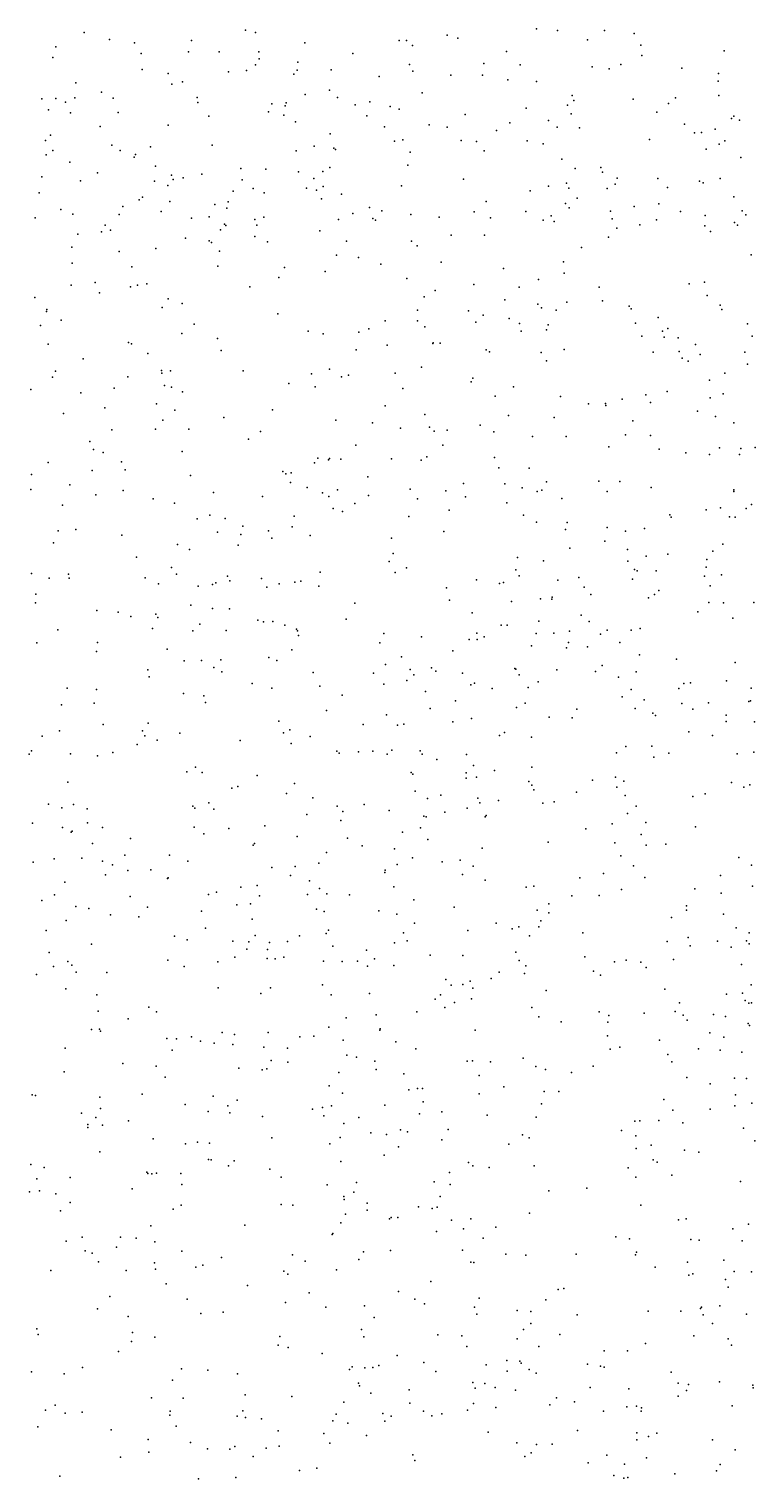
# Model space of a CAD drawing. Extents: x 2 to 99999, y 0 to 49999.
# Drawn here: x 75001 to 81244, y 12513 to 24981 of the extents above; entities that cross this region are included whole.
import ezdxf

# ---------------------------------------------------------------- set-up
doc = ezdxf.new("R2010")
doc.units = 0
doc.header["$MEASUREMENT"] = 0
doc.layers.add('points', color=50, linetype='Continuous')

msp = doc.modelspace()

# ---------------------------------------------------------------- linework, layer by layer
at = {"layer": 'points', "color": 3}
for p in [(75475, 24951, 48), (76863, 24972, 66), (76950, 24950, 53), (79365, 24981, 49), (79546, 24969, 87), (79951, 24967, 38), (80205, 24941, 50), (75233, 24826, 11), (75692, 24891, 49), (75907, 24861, 89), (76398, 24883, 84), (77373, 24861, 99), (78185, 24883, 14), (78248, 24881, 71), (78299, 24838, 6), (78598, 24929, 67), (78688, 24903, 45), (79805, 24887, 33), (80261, 24841, 35), (75205, 24735, 22), (75966, 24770, 21), (76373, 24784, 73), (76636, 24784, 44), (76976, 24785, 14), (76979, 24723, 3), (77313, 24695, 22), (77785, 24769, 7), (79106, 24786, 39), (80272, 24753, 93), (80978, 24794, 63), (75974, 24631, 95), (76199, 24598, 7), (76716, 24612, 35), (76870, 24625, 78), (76950, 24673, 75), (77277, 24593, 83), (77306, 24628, 77), (77598, 24630, 24), (78013, 24571, 19), (78273, 24675, 84), (78303, 24619, 57), (78627, 24583, 19), (78902, 24583, 63), (78913, 24683, 66), (79226, 24673, 45), (79844, 24656, 98), (79991, 24639, 28), (80089, 24676, 50), (80616, 24644, 11), (80930, 24598, 66), (75404, 24517, 41), (75624, 24438, 75), (76229, 24505, 48), (76322, 24526, 67), (77586, 24456, 41), (79118, 24543, 3), (79365, 24529, 23), (80927, 24531, 66), (75112, 24379, 68), (75233, 24383, 99), (75316, 24352, 76), (75395, 24388, 47), (75725, 24385, 2), (76446, 24392, 69), (76453, 24350, 15), (77088, 24338, 91), (77203, 24320, 72), (77212, 24345, 88), (77375, 24417, 90), (77655, 24392, 48), (77805, 24330, 10), (77933, 24354, 66), (78381, 24432, 30), (79633, 24326, 73), (79671, 24408, 65), (79685, 24366, 16), (80196, 24378, 17), (80500, 24341, 48), (80559, 24388, 21), (80934, 24409, 29), (75170, 24285, 78), (75359, 24260, 97), (75769, 24263, 42), (76546, 24230, 54), (77061, 24268, 64), (77192, 24240, 34), (77905, 24235, 27), (78106, 24313, 83), (78183, 24292, 24), (78752, 24246, 33), (79276, 24300, 56), (79467, 24193, 18), (79664, 24252, 56), (80399, 24265, 57), (81043, 24210, 4), (81061, 24232, 8), (81111, 24196, 85), (75185, 24069, 83), (75614, 24141, 3), (76197, 24154, 71), (77292, 24181, 29), (77592, 24079, 37), (78057, 24140, 22), (78443, 24156, 23), (78597, 24136, 30), (79021, 24109, 97), (79136, 24174, 20), (79542, 24136, 12), (79735, 24130, 38), (80637, 24163, 12), (80723, 24088, 4), (80784, 24091, 10), (80902, 24120, 80), (75144, 24021, 98), (75712, 23983, 69), (76045, 23968, 55), (76577, 23983, 95), (77454, 23972, 88), (77622, 23955, 92), (77637, 23944, 97), (78145, 24015, 17), (78215, 24027, 70), (78717, 24022, 33), (78849, 24013, 41), (79285, 24019, 7), (79421, 23992, 90), (80336, 24031, 76), (80823, 23947, 49), (80935, 23991, 58), (80984, 24018, 51), (75150, 23898, 35), (75206, 23935, 40), (75353, 23836, 49), (75785, 23935, 77), (75904, 23878, 70), (75917, 23901, 100), (77299, 23933, 15), (78278, 23922, 73), (78914, 23934, 84), (79584, 23862, 10), (81121, 23877, 89), (75111, 23709, 82), (75591, 23743, 58), (76088, 23802, 79), (76225, 23723, 68), (76327, 23702, 29), (76488, 23732, 31), (76823, 23780, 45), (77038, 23775, 41), (77318, 23753, 90), (77450, 23694, 57), (77527, 23756, 91), (77589, 23789, 43), (78258, 23811, 76), (79698, 23782, 90), (79917, 23789, 26), (79933, 23749, 87), (80058, 23697, 28), (80408, 23694, 46), (80944, 23696, 60), (75089, 23572, 80), (75443, 23675, 37), (76080, 23672, 76), (76194, 23634, 18), (76241, 23686, 87), (76758, 23586, 93), (76835, 23683, 45), (76928, 23608, 35), (77023, 23571, 57), (77387, 23611, 16), (77472, 23596, 10), (77530, 23626, 6), (78205, 23631, 8), (78736, 23689, 100), (79311, 23590, 17), (79469, 23629, 13), (79623, 23656, 79), (79643, 23611, 17), (79973, 23608, 71), (80041, 23646, 84), (80492, 23617, 81), (80768, 23673, 59), (80799, 23658, 83), (75807, 23455, 12), (75949, 23512, 83), (75976, 23536, 83), (76211, 23497, 19), (76600, 23473, 81), (76713, 23495, 45), (77515, 23521, 65), (77689, 23561, 4), (77929, 23445, 42), (78931, 23497, 76), (79615, 23480, 59), (79645, 23444, 25), (79716, 23527, 8), (80205, 23455, 59), (80417, 23477, 17), (81061, 23538, 57), (75054, 23356, 61), (75275, 23430, 28), (75377, 23389, 71), (75777, 23385, 23), (76137, 23411, 3), (76397, 23354, 90), (76549, 23366, 98), (76701, 23439, 31), (76944, 23342, 5), (77020, 23364, 51), (77661, 23342, 29), (77787, 23393, 19), (77957, 23350, 0), (77980, 23336, 9), (78035, 23417, 88), (78285, 23385, 99), (78527, 23363, 14), (78828, 23408, 91), (78969, 23357, 52), (79273, 23412, 100), (79422, 23338, 59), (79492, 23373, 51), (79518, 23325, 76), (80002, 23413, 23), (80015, 23349, 75), (80396, 23340, 49), (80602, 23411, 0), (80816, 23378, 11), (81068, 23317, 39), (81134, 23416, 64), (81166, 23383, 95), (75420, 23217, 75), (75625, 23236, 53), (75655, 23294, 22), (75703, 23250, 21), (76648, 23254, 81), (76683, 23303, 47), (76693, 23292, 90), (76944, 23197, 90), (76960, 23293, 85), (77503, 23244, 53), (78631, 23208, 35), (78919, 23208, 8), (79985, 23191, 64), (80056, 23268, 74), (80253, 23297, 9), (80813, 23287, 14), (80861, 23240, 21), (81093, 23293, 3), (75370, 23105, 23), (75775, 23068, 60), (76093, 23094, 97), (76346, 23181, 44), (76549, 23159, 64), (76570, 23144, 5), (76639, 23070, 90), (77053, 23151, 80), (77730, 23157, 71), (78290, 23156, 79), (78339, 23117, 44), (79752, 23101, 30), (75373, 22966, 41), (76626, 22942, 64), (77644, 23035, 2), (77835, 23016, 2), (78026, 22959, 1), (78544, 22976, 99), (79596, 22980, 68), (81211, 23038, 92), (75884, 22936, 50), (77148, 22844, 68), (77197, 22930, 59), (77548, 22896, 82), (78250, 22836, 86), (79081, 22922, 55), (79381, 22827, 12), (79602, 22881, 74), (75365, 22779, 73), (75570, 22801, 78), (75607, 22713, 81), (75874, 22763, 37), (75934, 22779, 19), (76014, 22789, 8), (76901, 22765, 64), (78493, 22733, 8), (78825, 22784, 18), (79216, 22760, 22), (79904, 22760, 67), (80677, 22790, 9), (80810, 22805, 26), (75051, 22673, 58), (75154, 22569, 37), (76146, 22586, 73), (76199, 22660, 73), (76317, 22619, 19), (78398, 22677, 16), (79094, 22652, 79), (79376, 22615, 93), (79407, 22583, 24), (79625, 22632, 42), (79933, 22644, 88), (80163, 22596, 63), (80179, 22575, 58), (80832, 22690, 59), (80944, 22606, 100), (80959, 22569, 84), (75152, 22551, 56), (75277, 22478, 94), (77142, 22531, 35), (78063, 22472, 42), (78342, 22564, 81), (78343, 22470, 56), (78781, 22557, 97), (78844, 22461, 84), (78906, 22520, 51), (79130, 22492, 7), (79218, 22449, 56), (79534, 22563, 35), (80215, 22451, 33), (80411, 22501, 8), (81179, 22446, 57), (75099, 22432, 35), (76314, 22363, 86), (76421, 22442, 93), (76623, 22319, 2), (77403, 22382, 54), (77530, 22360, 58), (77836, 22374, 18), (77922, 22402, 59), (78406, 22419, 6), (79233, 22383, 58), (79450, 22394, 33), (79464, 22438, 11), (80272, 22339, 75), (80449, 22381, 47), (80463, 22330, 73), (80494, 22406, 23), (80584, 22325, 96), (81221, 22338, 28), (75165, 22272, 9), (75856, 22285, 20), (75881, 22273, 1), (76653, 22216, 3), (77814, 22223, 21), (78081, 22262, 8), (78475, 22276, 53), (78477, 22281, 41), (78536, 22278, 62), (78931, 22222, 62), (78961, 22205, 25), (79406, 22199, 9), (79603, 22226, 68), (80368, 22203, 75), (80592, 22208, 8), (80732, 22268, 73), (81157, 22203, 16), (75467, 22144, 12), (76022, 22189, 18), (78377, 22072, 57), (79451, 22128, 61), (80618, 22151, 67), (80670, 22125, 23), (80773, 22181, 86), (81179, 22099, 79), (75202, 21987, 31), (75228, 22038, 22), (75852, 21991, 45), (76140, 22045, 59), (76144, 22022, 10), (76219, 22042, 69), (76842, 22042, 37), (77430, 22015, 58), (77584, 22055, 61), (77688, 21990, 37), (77749, 22005, 74), (78150, 22021, 3), (78803, 21947, 8), (78818, 21979, 79), (80852, 21961, 58), (80985, 22022, 85), (75018, 21880, 18), (75446, 21853, 74), (75734, 21893, 90), (76165, 21914, 81), (76225, 21900, 67), (76321, 21861, 11), (77235, 21933, 66), (77463, 21903, 94), (78216, 21889, 72), (79011, 21823, 62), (79168, 21905, 29), (79570, 21822, 61), (80305, 21834, 45), (80488, 21864, 73), (80969, 21843, 40), (75654, 21723, 66), (76096, 21757, 35), (76254, 21702, 3), (77096, 21705, 75), (78065, 21739, 22), (79811, 21759, 54), (79959, 21760, 51), (79962, 21744, 18), (80103, 21798, 65), (80345, 21769, 76), (80858, 21810, 18), (75299, 21675, 45), (76153, 21616, 86), (76677, 21639, 42), (77639, 21616, 42), (77954, 21593, 0), (78404, 21666, 28), (78880, 21573, 33), (79124, 21657, 70), (79518, 21640, 43), (80193, 21612, 56), (80749, 21694, 18), (80903, 21650, 71), (81061, 21595, 36), (75712, 21535, 2), (76090, 21539, 88), (76376, 21540, 14), (76889, 21455, 51), (76991, 21519, 87), (78197, 21547, 39), (78444, 21557, 86), (78486, 21523, 27), (78596, 21531, 11), (78999, 21516, 42), (79330, 21476, 31), (79619, 21476, 33), (80131, 21491, 87), (80345, 21486, 66), (75525, 21435, 76), (75555, 21364, 65), (75639, 21340, 5), (76317, 21348, 10), (77811, 21401, 39), (78559, 21403, 29), (79988, 21388, 18), (80421, 21368, 4), (80649, 21336, 78), (80853, 21323, 41), (80938, 21378, 37), (81111, 21322, 21), (81122, 21374, 44), (81244, 21383, 5), (75166, 21252, 37), (75796, 21258, 13), (77457, 21249, 26), (77484, 21290, 76), (77575, 21275, 50), (77584, 21288, 5), (77682, 21282, 68), (78119, 21285, 30), (78373, 21273, 37), (78421, 21301, 0), (79004, 21296, 65), (79042, 21207, 1), (79303, 21204, 97), (75023, 21151, 42), (75544, 21183, 57), (75829, 21191, 52), (76389, 21140, 93), (77185, 21176, 14), (77209, 21156, 52), (77250, 21082, 64), (77254, 21163, 81), (77914, 21130, 11), (78738, 21072, 85), (79450, 21086, 30), (79900, 21092, 32), (80083, 21091, 40), (75018, 21021, 14), (75351, 21062, 12), (75577, 20976, 53), (75810, 21011, 42), (76588, 20994, 50), (77008, 20960, 52), (77392, 21039, 2), (77525, 20993, 13), (77578, 20962, 24), (77654, 21019, 43), (77919, 20969, 83), (78279, 21023, 43), (78585, 21009, 32), (78755, 20959, 93), (79093, 21070, 40), (79241, 21036, 3), (79372, 21003, 13), (79410, 21016, 63), (79974, 21003, 61), (80351, 21038, 58), (81061, 21005, 80), (81063, 21019, 4), (75288, 20885, 55), (76069, 20941, 66), (76253, 20904, 14), (77616, 20858, 65), (77698, 20831, 55), (77802, 20900, 35), (78342, 20941, 32), (78613, 20842, 75), (79111, 20905, 13), (79584, 20944, 41), (80825, 20846, 22), (80947, 20863, 41), (81168, 20857, 17), (81213, 20892, 68), (76448, 20769, 35), (76556, 20801, 63), (76689, 20773, 27), (76840, 20707, 72), (77263, 20700, 96), (77282, 20793, 15), (78266, 20788, 61), (79252, 20801, 15), (79365, 20739, 82), (79630, 20737, 5), (80513, 20804, 52), (80524, 20782, 12), (81025, 20787, 62), (81074, 20783, 72), (75252, 20666, 27), (75404, 20677, 45), (75798, 20627, 61), (76621, 20653, 27), (76824, 20635, 46), (77060, 20666, 93), (77090, 20602, 14), (77420, 20626, 14), (78119, 20603, 50), (78567, 20659, 2), (79613, 20677, 35), (79953, 20577, 2), (79974, 20694, 67), (80131, 20662, 8), (80295, 20685, 59), (75211, 20561, 74), (76277, 20548, 91), (76381, 20506, 8), (76801, 20543, 0), (78133, 20470, 54), (79651, 20517, 96), (80148, 20505, 76), (80307, 20449, 98), (80495, 20464, 67), (80880, 20491, 69), (80966, 20550, 99), (75925, 20438, 52), (76227, 20349, 40), (78099, 20401, 100), (78248, 20347, 53), (79187, 20331, 62), (79201, 20436, 29), (79424, 20408, 92), (80151, 20405, 86), (80209, 20334, 100), (80823, 20353, 51), (80830, 20419, 58), (75022, 20298, 38), (75175, 20258, 11), (75342, 20293, 50), (75347, 20258, 91), (76001, 20261, 12), (76116, 20211, 86), (76270, 20294, 93), (76580, 20205, 37), (76609, 20217, 19), (76707, 20277, 77), (76728, 20235, 14), (77000, 20255, 84), (77151, 20211, 17), (77288, 20223, 67), (77338, 20232, 71), (77504, 20311, 72), (78149, 20308, 62), (78850, 20243, 8), (79046, 20212, 24), (79082, 20221, 1), (79216, 20279, 22), (79549, 20241, 99), (79729, 20264, 58), (80191, 20250, 3), (80231, 20322, 48), (80393, 20321, 69), (80809, 20275, 22), (80955, 20287, 43), (75061, 20120, 31), (76456, 20191, 59), (77045, 20181, 70), (77492, 20190, 60), (78592, 20175, 38), (79400, 20080, 39), (79497, 20078, 40), (79501, 20096, 49), (79774, 20181, 49), (79831, 20118, 10), (80328, 20090, 82), (80379, 20117, 80), (80416, 20153, 12), (80859, 20192, 86), (75057, 20046, 19), (75583, 19980, 93), (75769, 19966, 88), (76392, 20026, 86), (76579, 19999, 9), (76725, 19996, 22), (77804, 20044, 97), (78617, 20069, 50), (78812, 19960, 35), (79149, 20057, 16), (80753, 19969, 97), (80848, 20049, 79), (80974, 20047, 27), (81234, 20049, 90), (75876, 19928, 61), (76062, 19825, 14), (76091, 19948, 82), (76108, 19921, 3), (76471, 19864, 15), (76969, 19898, 49), (77017, 19882, 84), (77097, 19886, 80), (77200, 19853, 8), (77729, 19907, 38), (79062, 19855, 88), (79112, 19854, 66), (79386, 19889, 71), (79748, 19940, 5), (79818, 19887, 34), (80256, 19826, 82), (81053, 19914, 45), (75069, 19703, 89), (75250, 19813, 18), (75589, 19706, 94), (76409, 19805, 46), (76697, 19808, 70), (77301, 19819, 99), (77311, 19806, 33), (77319, 19765, 31), (78017, 19702, 69), (78053, 19782, 23), (78375, 19754, 6), (78786, 19731, 59), (78853, 19786, 38), (78855, 19730, 2), (78914, 19753, 6), (79363, 19784, 78), (79514, 19785, 16), (79640, 19705, 17), (79650, 19803, 41), (79916, 19777, 81), (79973, 19811, 77), (80081, 19706, 35), (80180, 19811, 14), (75581, 19629, 80), (76190, 19647, 9), (77062, 19577, 68), (77260, 19643, 82), (78204, 19581, 81), (78645, 19634, 69), (79321, 19676, 90), (79624, 19660, 75), (79805, 19668, 68), (80251, 19598, 90), (76024, 19469, 16), (76336, 19548, 49), (76485, 19551, 68), (76591, 19490, 12), (76650, 19555, 76), (76658, 19454, 62), (77131, 19551, 1), (78068, 19516, 46), (78280, 19473, 74), (78461, 19487, 63), (78500, 19460, 93), (79178, 19482, 24), (79188, 19475, 40), (79541, 19471, 25), (79871, 19456, 76), (79929, 19509, 78), (80223, 19453, 39), (80568, 19561, 24), (81072, 19532, 6), (76033, 19410, 87), (76920, 19354, 80), (77445, 19448, 79), (77501, 19330, 66), (77964, 19441, 31), (78051, 19346, 28), (78249, 19380, 80), (78309, 19426, 55), (78728, 19441, 69), (78799, 19341, 66), (78831, 19356, 89), (79215, 19428, 27), (79378, 19366, 32), (80070, 19406, 99), (80631, 19352, 46), (80689, 19359, 25), (81000, 19377, 5), (75328, 19313, 11), (75582, 19302, 5), (76329, 19266, 64), (76505, 19247, 33), (77089, 19314, 32), (77693, 19253, 87), (78410, 19283, 12), (78668, 19205, 15), (78984, 19310, 94), (79292, 19317, 26), (80101, 19237, 70), (80180, 19301, 51), (80290, 19213, 74), (80589, 19311, 98), (81206, 19205, 18), (81212, 19314, 20), (75281, 19169, 36), (75561, 19183, 55), (76520, 19189, 41), (77560, 19121, 70), (78074, 19082, 33), (78451, 19138, 86), (79193, 19146, 18), (79267, 19184, 27), (79712, 19133, 54), (80214, 19139, 11), (80365, 19097, 16), (80388, 19078, 5), (80616, 19182, 40), (80710, 19133, 12), (80844, 19187, 79), (80997, 19080, 3), (81190, 19198, 25), (75639, 19000, 38), (76027, 19013, 70), (77148, 19030, 11), (77245, 18953, 42), (77874, 19001, 95), (78171, 18994, 34), (78225, 19004, 44), (78647, 19023, 18), (78807, 19051, 44), (79475, 19064, 81), (79673, 19059, 77), (80997, 19027, 52), (81239, 19024, 23), (75113, 18899, 20), (75264, 18947, 25), (75931, 18829, 24), (75977, 18945, 93), (75998, 18903, 27), (76103, 18865, 25), (76297, 18925, 10), (76817, 18863, 84), (77189, 18929, 61), (77256, 18837, 71), (77419, 18898, 2), (79048, 18906, 7), (79091, 18932, 96), (79322, 18892, 1), (80676, 18936, 38), (80879, 18907, 54), (75001, 18746, 86), (75022, 18773, 72), (75359, 18749, 14), (75589, 18730, 70), (75723, 18759, 91), (77648, 18770, 63), (77668, 18754, 30), (77834, 18766, 5), (77957, 18771, 60), (78081, 18745, 34), (78122, 18780, 31), (78365, 18773, 46), (78381, 18746, 66), (78762, 18742, 91), (80054, 18758, 55), (80132, 18810, 100), (80358, 18814, 78), (80375, 18718, 45), (80503, 18754, 22), (81091, 18747, 92), (81235, 18763, 69), (76359, 18593, 46), (76434, 18633, 44), (76491, 18587, 74), (78286, 18587, 74), (78509, 18698, 25), (78761, 18586, 1), (78822, 18648, 93), (79003, 18606, 81), (79325, 18634, 76), (75335, 18503, 18), (76746, 18454, 2), (76796, 18467, 52), (76963, 18563, 53), (77285, 18492, 36), (78303, 18573, 59), (78759, 18540, 13), (78849, 18547, 1), (79299, 18511, 85), (79326, 18480, 26), (79848, 18521, 47), (80044, 18547, 84), (80057, 18460, 89), (80115, 18512, 92), (81043, 18501, 72), (81147, 18461, 58), (81200, 18481, 36), (76546, 18328, 59), (77215, 18407, 32), (77441, 18369, 19), (78321, 18427, 0), (78427, 18365, 45), (78543, 18393, 95), (78861, 18367, 22), (79039, 18348, 62), (79341, 18438, 51), (79518, 18335, 13), (79708, 18417, 62), (80127, 18391, 72), (80708, 18380, 70), (80816, 18405, 52), (75169, 18314, 86), (75283, 18283, 58), (75383, 18313, 44), (75501, 18276, 34), (76409, 18299, 88), (76426, 18280, 95), (76589, 18272, 78), (77390, 18225, 39), (77650, 18298, 78), (77699, 18251, 9), (77884, 18311, 51), (78097, 18260, 4), (78395, 18213, 91), (78416, 18207, 96), (78577, 18245, 58), (78769, 18282, 94), (78877, 18326, 59), (78925, 18205, 74), (78932, 18219, 16), (79419, 18324, 30), (80147, 18236, 92), (80222, 18299, 11), (75031, 18152, 95), (75290, 18116, 47), (75373, 18082, 82), (75503, 18156, 26), (75634, 18115, 82), (76421, 18118, 53), (76719, 18107, 5), (77030, 18128, 42), (77682, 18176, 38), (78367, 18111, 59), (79790, 18102, 36), (80015, 18147, 28), (80305, 18158, 46), (80733, 18119, 8), (75363, 18074, 74), (75546, 17976, 86), (75875, 18020, 56), (76505, 18060, 12), (76929, 17963, 50), (76940, 17976, 46), (77307, 18036, 37), (77740, 18022, 61), (77866, 17957, 83), (78212, 18075, 64), (78432, 18011, 51), (79465, 17989, 1), (80038, 17982, 21), (80266, 18055, 30), (80309, 17964, 39), (80478, 17972, 38), (75216, 17846, 33), (75455, 17850, 93), (75825, 17878, 94), (76209, 17877, 85), (77558, 17899, 84), (78144, 17930, 9), (78299, 17855, 38), (78710, 17833, 43), (78897, 17937, 50), (80089, 17872, 95), (81106, 17857, 46), (75038, 17816, 82), (75633, 17826, 81), (75660, 17708, 73), (75718, 17793, 86), (75851, 17745, 18), (76050, 17750, 13), (76367, 17824, 24), (77088, 17770, 88), (77290, 17778, 51), (77494, 17809, 74), (78061, 17729, 1), (78063, 17748, 73), (78167, 17796, 88), (78554, 17820, 12), (78728, 17711, 42), (78821, 17782, 12), (79941, 17719, 94), (80199, 17786, 75), (81215, 17790, 10), (75310, 17645, 42), (76193, 17676, 9), (76197, 17681, 6), (76824, 17602, 91), (76962, 17616, 59), (77250, 17703, 7), (77414, 17655, 92), (77498, 17590, 53), (78137, 17604, 94), (78924, 17661, 58), (79276, 17602, 71), (79342, 17611, 86), (79739, 17683, 67), (80095, 17581, 52), (80298, 17685, 87), (80726, 17587, 64), (80948, 17702, 77), (81223, 17611, 25), (75111, 17488, 25), (75220, 17536, 86), (75870, 17522, 57), (76545, 17539, 36), (76614, 17558, 40), (76906, 17457, 47), (76984, 17527, 79), (77396, 17539, 99), (77563, 17545, 9), (77756, 17537, 12), (78311, 17494, 8), (79470, 17457, 25), (79669, 17527, 72), (79903, 17530, 97), (80953, 17551, 16), (75404, 17436, 23), (75515, 17419, 83), (75701, 17365, 10), (75945, 17347, 76), (76019, 17430, 86), (76483, 17395, 74), (76788, 17450, 95), (77473, 17413, 10), (77540, 17392, 77), (78008, 17399, 41), (78165, 17370, 97), (78656, 17430, 18), (79370, 17405, 23), (79471, 17381, 41), (80525, 17342, 46), (80654, 17405, 7), (80656, 17442, 32), (80974, 17368, 85), (75149, 17228, 28), (75322, 17315, 72), (76519, 17249, 56), (76921, 17325, 65), (77576, 17232, 95), (78220, 17209, 5), (78317, 17292, 10), (78775, 17230, 68), (79018, 17291, 89), (79157, 17243, 2), (79214, 17260, 100), (79385, 17261, 38), (79401, 17313, 18), (79764, 17209, 42), (81083, 17251, 22), (81193, 17209, 80), (75538, 17112, 79), (76252, 17181, 66), (76362, 17150, 88), (76755, 17138, 37), (76891, 17132, 74), (76947, 17186, 50), (77070, 17127, 48), (77223, 17133, 92), (77328, 17183, 65), (77557, 17203, 25), (77614, 17095, 76), (78144, 17124, 30), (78253, 17140, 5), (79306, 17184, 99), (80488, 17135, 59), (80670, 17169, 52), (80686, 17096, 37), (80922, 17138, 71), (81040, 17087, 92), (81170, 17139, 90), (81195, 17115, 32), (75173, 17039, 70), (75335, 16961, 8), (76194, 16974, 79), (76624, 16959, 36), (76772, 16999, 44), (76873, 17069, 42), (77049, 16989, 94), (77051, 17066, 4), (77119, 16984, 56), (77192, 16999, 12), (77534, 16965, 41), (77693, 16962, 64), (77827, 16965, 89), (77903, 17059, 37), (77973, 16985, 44), (78452, 17018, 55), (78732, 17015, 89), (79188, 17042, 88), (79215, 16970, 85), (79782, 17003, 79), (80037, 16960, 99), (80135, 16973, 50), (80542, 16979, 12), (75066, 16851, 12), (75213, 16920, 82), (75369, 16932, 58), (75407, 16872, 52), (75669, 16869, 30), (76334, 16920, 93), (77911, 16923, 12), (78138, 16927, 63), (79043, 16871, 79), (79262, 16859, 37), (79273, 16925, 12), (79856, 16878, 17), (79916, 16846, 81), (80263, 16956, 9), (80307, 16911, 34), (81129, 16937, 75), (75317, 16726, 17), (76627, 16736, 62), (77079, 16737, 89), (77524, 16762, 93), (78586, 16809, 44), (78632, 16760, 52), (78732, 16765, 93), (78795, 16794, 18), (78817, 16732, 19), (78975, 16816, 97), (79449, 16712, 73), (80468, 16725, 16), (81210, 16762, 52), (75584, 16677, 27), (76995, 16688, 29), (77598, 16677, 44), (77929, 16686, 88), (78494, 16639, 24), (78539, 16677, 63), (78660, 16611, 88), (78806, 16640, 42), (80596, 16608, 92), (80999, 16682, 29), (81137, 16690, 99), (81160, 16627, 4), (81190, 16603, 70), (81215, 16607, 69), (75595, 16536, 82), (75854, 16468, 98), (76032, 16571, 23), (76098, 16529, 58), (77729, 16479, 30), (77986, 16504, 84), (78336, 16530, 99), (78576, 16566, 27), (79326, 16566, 65), (79384, 16487, 76), (79904, 16529, 57), (79987, 16498, 87), (80290, 16517, 36), (80558, 16532, 75), (80627, 16500, 81), (80660, 16459, 8), (80887, 16507, 37), (80990, 16490, 2), (75538, 16379, 96), (75608, 16381, 18), (75615, 16363, 67), (76661, 16352, 99), (76768, 16335, 6), (77058, 16351, 73), (77580, 16397, 21), (78018, 16371, 26), (78022, 16382, 32), (78838, 16371, 43), (79577, 16444, 46), (79978, 16440, 19), (80855, 16348, 74), (81186, 16429, 54), (81196, 16411, 95), (75312, 16218, 51), (76185, 16301, 62), (76268, 16297, 65), (76398, 16316, 94), (76475, 16277, 86), (76594, 16260, 23), (76753, 16249, 34), (77020, 16227, 6), (77223, 16218, 13), (77330, 16315, 98), (77449, 16319, 92), (77703, 16286, 73), (78156, 16272, 78), (78326, 16210, 58), (79977, 16324, 24), (79999, 16209, 12), (80081, 16225, 91), (80424, 16286, 27), (80759, 16211, 56), (80977, 16311, 21), (76231, 16200, 8), (77083, 16111, 25), (77228, 16097, 82), (77733, 16156, 38), (77817, 16140, 23), (77975, 16105, 50), (78768, 16105, 54), (78814, 16107, 15), (78969, 16100, 75), (79250, 16130, 32), (80493, 16163, 42), (80528, 16099, 13), (80943, 16199, 2), (81132, 16184, 11), (75302, 16013, 81), (75809, 16084, 36), (76094, 16061, 76), (76171, 15969, 58), (76804, 16046, 42), (77005, 16030, 19), (77046, 16038, 66), (77664, 16007, 92), (77985, 16033, 21), (78225, 15997, 8), (78873, 15981, 37), (79358, 16060, 79), (79442, 16033, 92), (79665, 16009, 0), (79852, 16062, 96), (80657, 15966, 78), (81069, 15960, 65), (77582, 15894, 47), (78267, 15859, 33), (78343, 15869, 99), (78386, 15871, 48), (79085, 15884, 4), (79430, 15844, 31), (79556, 15845, 33), (80859, 15911, 74), (81172, 15956, 61), (75029, 15815, 10), (75058, 15811, 39), (75611, 15795, 19), (75973, 15822, 52), (76343, 15734, 80), (76584, 15803, 64), (76712, 15722, 23), (76791, 15771, 55), (77601, 15721, 70), (77696, 15831, 59), (78062, 15727, 32), (78390, 15755, 72), (78871, 15824, 75), (79407, 15738, 60), (80459, 15777, 88), (81071, 15720, 89), (81075, 15815, 22), (81218, 15744, 45), (75452, 15658, 48), (75576, 15621, 94), (75616, 15699, 38), (75858, 15593, 63), (76542, 15673, 46), (76727, 15662, 25), (77010, 15630, 1), (77438, 15692, 54), (77525, 15708, 74), (77535, 15636, 91), (77838, 15621, 80), (78359, 15652, 9), (78552, 15669, 56), (78941, 15642, 5), (79363, 15624, 36), (80212, 15590, 23), (80255, 15593, 95), (80416, 15596, 99), (80536, 15684, 2), (80859, 15693, 74), (75506, 15560, 29), (75506, 15535, 31), (75633, 15554, 64), (77708, 15568, 47), (77940, 15490, 4), (78075, 15476, 48), (78197, 15516, 37), (78256, 15497, 89), (78606, 15517, 88), (79244, 15473, 82), (80096, 15509, 88), (80219, 15463, 27), (80622, 15574, 75), (81145, 15530, 78), (76070, 15438, 90), (76347, 15394, 12), (76451, 15408, 18), (76552, 15401, 10), (77089, 15445, 24), (77588, 15395, 42), (77676, 15448, 2), (78179, 15368, 60), (78551, 15430, 57), (79128, 15391, 20), (79303, 15445, 26), (80222, 15354, 22), (80350, 15384, 45), (80637, 15340, 14), (81243, 15419, 9), (75017, 15217, 96), (75610, 15325, 12), (76544, 15261, 57), (76568, 15256, 14), (76766, 15247, 68), (77683, 15243, 84), (78054, 15296, 47), (78781, 15233, 33), (80368, 15257, 94), (80402, 15238, 51), (80762, 15323, 8), (75069, 15095, 21), (75132, 15192, 68), (75356, 15105, 27), (76015, 15150, 74), (76022, 15140, 76), (76057, 15137, 91), (76098, 15141, 30), (76306, 15139, 100), (76716, 15204, 16), (77071, 15177, 23), (77170, 15108, 51), (78617, 15149, 4), (78819, 15205, 7), (78959, 15192, 28), (79344, 15205, 8), (80154, 15189, 55), (80219, 15108, 20), (80529, 15126, 71), (75006, 14982, 43), (75091, 14990, 87), (75233, 14964, 16), (75889, 15009, 46), (76315, 15046, 13), (77565, 15043, 48), (77794, 14979, 13), (77817, 15063, 39), (78486, 15068, 22), (78622, 15045, 87), (79472, 14990, 6), (79798, 15012, 37), (81119, 15071, 27), (75354, 14891, 66), (76310, 14868, 100), (77169, 14872, 71), (77269, 14868, 60), (77707, 14942, 74), (77712, 14916, 10), (77908, 14883, 37), (78349, 14853, 48), (78467, 14839, 30), (78511, 14851, 72), (78538, 14942, 87), (80261, 14866, 99), (75273, 14817, 45), (76240, 14832, 37), (77683, 14716, 26), (77724, 14791, 65), (77908, 14823, 67), (78100, 14751, 68), (78115, 14760, 44), (78174, 14760, 99), (78635, 14737, 38), (78801, 14750, 64), (79304, 14798, 69), (80585, 14741, 57), (80651, 14749, 38), (75458, 14593, 70), (75787, 14593, 10), (76050, 14688, 37), (76856, 14694, 36), (77609, 14614, 63), (77613, 14624, 48), (78505, 14641, 66), (78738, 14663, 28), (79016, 14678, 55), (80046, 14596, 83), (81052, 14663, 99), (81189, 14704, 63), (75321, 14559, 74), (75483, 14474, 35), (75754, 14507, 88), (75922, 14582, 86), (76083, 14551, 85), (76315, 14471, 93), (77877, 14465, 54), (78109, 14478, 75), (78728, 14481, 24), (78905, 14584, 11), (80165, 14579, 24), (80693, 14572, 28), (80763, 14566, 30), (81133, 14561, 69), (75545, 14454, 57), (75598, 14379, 84), (76080, 14371, 72), (76495, 14352, 30), (76657, 14418, 2), (77266, 14441, 10), (77376, 14386, 92), (77837, 14400, 40), (78801, 14378, 33), (78825, 14373, 20), (79101, 14447, 46), (79272, 14436, 31), (79705, 14447, 22), (80217, 14439, 50), (80224, 14462, 2), (80664, 14376, 37), (80977, 14393, 15), (75188, 14304, 27), (75837, 14304, 90), (76088, 14316, 30), (76435, 14334, 61), (77191, 14301, 40), (77228, 14273, 79), (77644, 14312, 70), (80385, 14334, 31), (80675, 14265, 11), (80710, 14276, 27), (80989, 14229, 91), (81065, 14298, 47), (81214, 14293, 74), (76180, 14192, 26), (76879, 14177, 87), (77411, 14113, 69), (78177, 14126, 51), (78457, 14212, 14), (79551, 14143, 63), (79600, 14152, 65), (81013, 14163, 58), (75590, 13975, 13), (75695, 14081, 78), (76362, 14059, 24), (77207, 14031, 6), (77553, 13989, 52), (77886, 14002, 18), (78320, 14058, 55), (78401, 14019, 64), (78832, 13991, 45), (78872, 14067, 7), (79445, 14053, 83), (80774, 13980, 11), (80785, 13991, 36), (80942, 14001, 96), (75855, 13909, 54), (76478, 13936, 99), (76670, 13947, 22), (77968, 13902, 4), (78851, 13931, 23), (79200, 13962, 22), (79316, 13952, 35), (79317, 13849, 12), (79715, 13923, 93), (80324, 13957, 95), (80606, 13957, 72), (80798, 13924, 58), (80879, 13850, 92), (81170, 13931, 67), (75069, 13803, 2), (75081, 13754, 11), (75892, 13771, 52), (76084, 13731, 28), (77157, 13738, 97), (77859, 13797, 45), (77881, 13735, 38), (78518, 13753, 64), (78724, 13744, 73), (79200, 13718, 15), (79252, 13798, 9), (79565, 13754, 38), (80718, 13745, 49), (81012, 13719, 69), (75770, 13610, 67), (75882, 13695, 0), (77144, 13662, 66), (77231, 13643, 10), (77523, 13593, 85), (78767, 13653, 56), (79386, 13651, 96), (79948, 13616, 3), (80148, 13614, 88), (80301, 13677, 19), (81043, 13662, 72), (75462, 13470, 49), (77779, 13477, 95), (77889, 13469, 49), (77959, 13472, 9), (78010, 13489, 13), (78166, 13575, 90), (78395, 13514, 1), (78931, 13495, 91), (79109, 13532, 75), (79221, 13527, 70), (79234, 13509, 55), (79803, 13500, 49), (79915, 13483, 96), (79947, 13473, 29), (75022, 13433, 4), (75302, 13417, 95), (76236, 13363, 7), (76312, 13459, 25), (76539, 13448, 63), (76793, 13417, 83), (77757, 13455, 53), (78500, 13436, 27), (78818, 13342, 53), (79114, 13440, 83), (79303, 13454, 73), (79363, 13422, 90), (80523, 13431, 61), (80939, 13347, 47), (76860, 13237, 32), (77262, 13222, 17), (77833, 13338, 32), (77843, 13315, 38), (77940, 13250, 72), (78270, 13280, 72), (78838, 13295, 68), (78920, 13335, 7), (79009, 13300, 13), (79185, 13277, 53), (79827, 13299, 32), (80158, 13289, 40), (80582, 13338, 50), (80584, 13226, 84), (80654, 13273, 86), (80673, 13324, 7), (81226, 13319, 30), (81228, 13296, 60), (75143, 13105, 92), (75226, 13147, 60), (76053, 13211, 51), (76216, 13095, 2), (76327, 13207, 28), (76839, 13099, 90), (77708, 13172, 30), (78275, 13164, 51), (78392, 13097, 82), (78773, 13105, 29), (78823, 13163, 70), (79016, 13128, 52), (79481, 13151, 35), (79537, 13211, 90), (79692, 13177, 94), (79940, 13095, 86), (80143, 13132, 92), (80225, 13139, 24), (80265, 13095, 74), (80267, 13125, 90), (81048, 13142, 3), (75311, 13079, 45), (75457, 13088, 35), (76211, 13061, 35), (76790, 13052, 89), (76864, 13042, 31), (77001, 13030, 98), (77613, 13012, 57), (77643, 13071, 61), (77742, 12993, 97), (78043, 13077, 15), (78060, 13010, 78), (78115, 13054, 43), (78466, 13057, 33), (78550, 13074, 75), (75078, 12960, 27), (75707, 12936, 46), (76027, 12853, 77), (76266, 12967, 60), (77144, 12927, 40), (77537, 12905, 85), (77902, 12888, 9), (78950, 12915, 69), (79717, 12930, 64), (80228, 12910, 30), (80229, 12849, 48), (80329, 12877, 37), (80399, 12908, 62), (80878, 12850, 76), (76031, 12743, 51), (76391, 12826, 63), (76535, 12771, 30), (76728, 12769, 49), (76771, 12792, 55), (77039, 12779, 17), (77152, 12795, 60), (77588, 12820, 25), (78301, 12721, 99), (79195, 12824, 76), (79318, 12738, 77), (79365, 12810, 99), (79501, 12812, 11), (81072, 12763, 30), (75787, 12701, 9), (76929, 12707, 30), (77476, 12606, 15), (78318, 12671, 75), (79266, 12706, 23), (79809, 12651, 36), (79970, 12717, 25), (80122, 12640, 18), (80312, 12695, 62), (80944, 12637, 84), (75266, 12538, 80), (76459, 12513, 54), (76781, 12526, 63), (77327, 12585, 43), (80030, 12544, 91), (80116, 12521, 29), (80151, 12526, 2), (80556, 12556, 86), (80913, 12582, 16)]:
    msp.add_point(p, dxfattribs=at)

doc.saveas('drawing.dxf')
